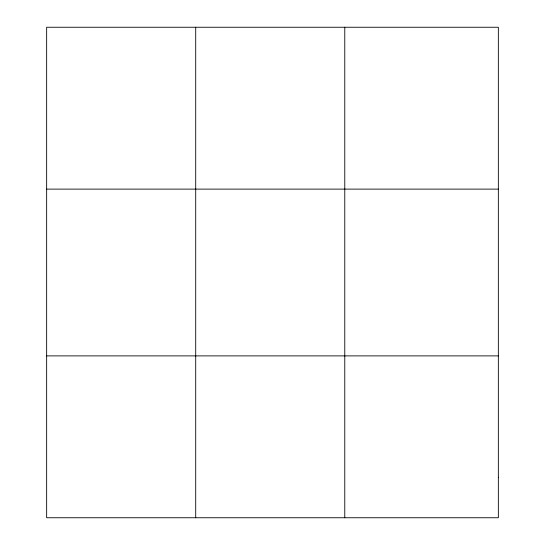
<?xml version="1.0" encoding="UTF-8"?>
<svg xmlns="http://www.w3.org/2000/svg" width="545" height="545" viewBox="0 0 545 545"><rect width="100%" height="100%" fill="white"/><g stroke="black" fill="none" stroke-linecap="round" stroke-linejoin="round"><path stroke-width="0.82" d="M195.709 517.75L195.709 27.25M344.774 517.75L344.774 27.25M46.652 189.115L498.348 189.115M46.652 355.885L498.348 355.885M498.348 477.284L498.348 517.75L46.652 517.75L46.652 27.25L498.348 27.25L498.348 477.284"/></g></svg>
